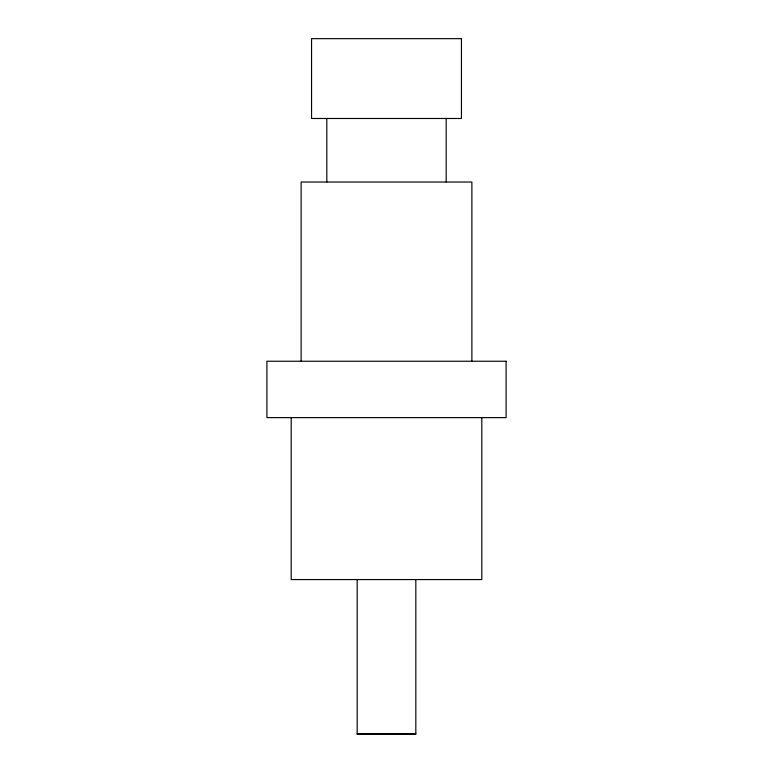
<?xml version="1.0" encoding="UTF-8"?>
<svg xmlns="http://www.w3.org/2000/svg" width="773" height="773" viewBox="0 0 773 773"><rect width="100%" height="100%" fill="white"/><g stroke="black" fill="none" stroke-linecap="round" stroke-linejoin="round"><path stroke-width="1.16" d="M357.174 733.799L415.826 733.799M481.811 417.623L481.811 579.566L291.189 579.566L291.189 417.623M471.878 361.242L471.878 182.022L301.122 182.022L301.122 361.242M446.185 118.482L446.185 182.022M415.826 579.566L415.826 734.35L357.174 734.35L357.174 579.566M326.815 118.482L326.815 182.022M461.442 38.65L311.558 38.65L311.558 118.482L461.442 118.482L461.442 38.65M506.093 361.242L266.907 361.242L266.907 417.623L506.093 417.623L506.093 361.242"/></g></svg>
